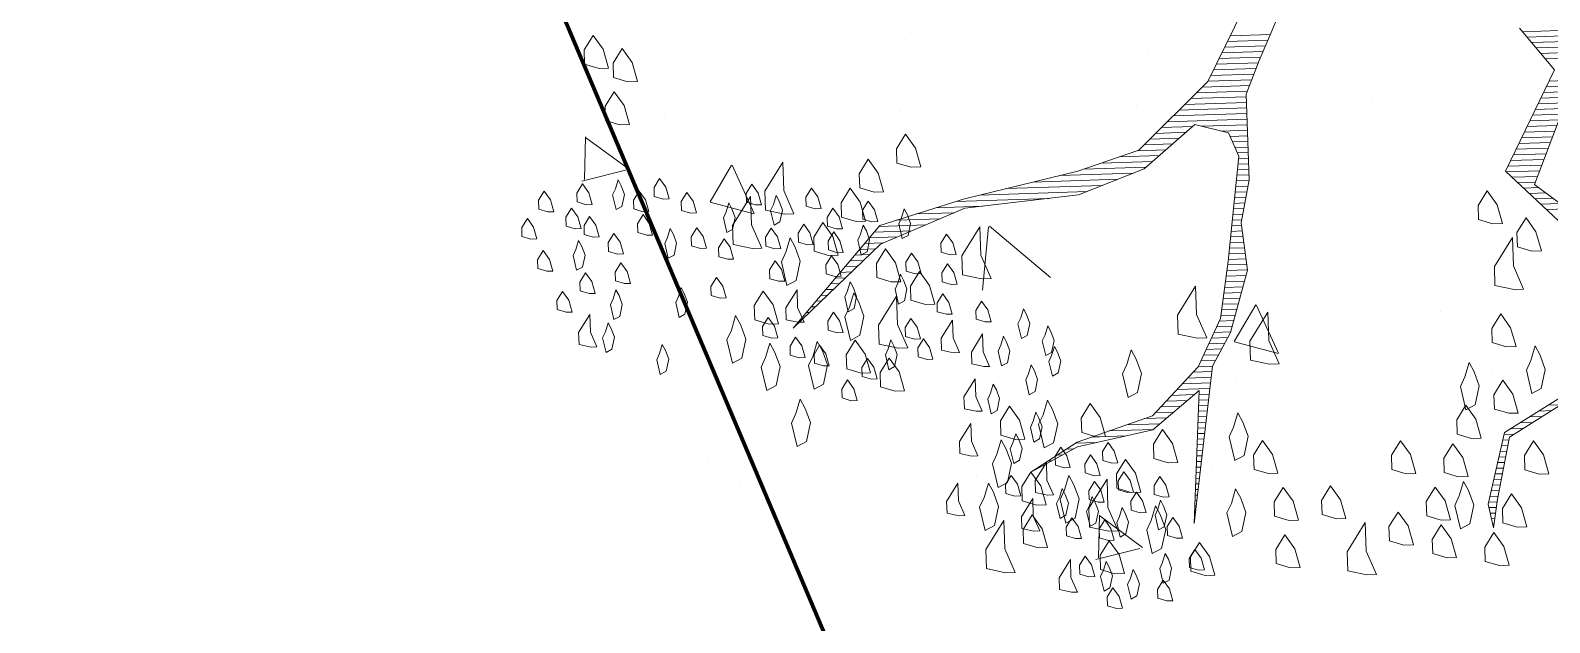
# Model space of a CAD drawing. Header units: millimetres. Extents: x 111 to 1506, y 14 to 566.
# Drawn here: x 258.344 to 260.237, y 156.492 to 157.23 of the extents above; entities that cross this region are included whole.
import ezdxf

# ---------------------------------------------------------------- set-up
doc = ezdxf.new("R2010")
doc.units = ezdxf.units.MM
doc.layers.add('ARBOLES', color=78, linetype='Continuous', lineweight=5)
doc.layers.add('GRASS', color=56, linetype='Continuous', lineweight=0)

# ---------------------------------------------------------------- blocks, each defined once
blk = doc.blocks.new('*X16')
at = {"color": 0}
for p, q in [((17.5714, 16.13), (17.6443, 16.13)), ((17.5768, 16.14), (17.6489, 16.14)), ((18.1004, 16.13), (18.1656, 16.13)), ((17.5608, 16.11), (17.635, 16.11)), ((17.5661, 16.12), (17.6396, 16.12)), ((18.1082, 16.12), (18.1716, 16.12)), ((18.116, 16.11), (18.1776, 16.11)), ((17.5448, 16.08), (17.6216, 16.08)), ((17.5501, 16.09), (17.6259, 16.09)), ((17.5554, 16.1), (17.6304, 16.1)), ((18.1237, 16.1), (18.1836, 16.1)), ((18.1315, 16.09), (18.1896, 16.09)), ((18.1393, 16.08), (18.1956, 16.08)), ((17.5234, 16.05), (17.6088, 16.05)), ((17.5341, 16.06), (17.6131, 16.06)), ((17.5394, 16.07), (17.6174, 16.07)), ((17.502, 16.03), (17.6021, 16.03)), ((17.5127, 16.04), (17.6045, 16.04)), ((18.1392, 16.03), (18.3946, 16.03)), ((18.1444, 16.04), (18.3379, 16.04)), ((17.4698, 16), (17.6021, 16)), ((17.4806, 16.01), (17.6021, 16.01)), ((17.4913, 16.02), (17.6021, 16.02)), ((18.1235, 16), (18.173, 16)), ((18.1287, 16.01), (18.1773, 16.01)), ((18.1339, 16.02), (18.4746, 16.02)), ((17.4377, 15.97), (17.4922, 15.97)), ((17.4484, 15.98), (17.5044, 15.98)), ((17.4591, 15.99), (17.6021, 15.99)), ((17.5206, 15.98), (17.6021, 15.98)), ((17.5556, 15.97), (17.6021, 15.97)), ((18.1077, 15.97), (18.1604, 15.97)), ((18.113, 15.98), (18.1646, 15.98)), ((18.1182, 15.99), (18.1688, 15.99)), ((17.4036, 15.94), (17.4555, 15.94)), ((17.4163, 15.95), (17.4677, 15.95)), ((17.427, 15.96), (17.4799, 15.96)), ((17.5707, 15.96), (17.6021, 15.96)), ((17.5747, 15.95), (17.6021, 15.95)), ((17.5787, 15.94), (17.6021, 15.94)), ((18.092, 15.94), (18.1478, 15.94)), ((18.0973, 15.95), (18.152, 15.95)), ((18.1025, 15.96), (18.1562, 15.96)), ((17.3386, 15.92), (17.431, 15.92)), ((17.3711, 15.93), (17.4433, 15.93)), ((17.5827, 15.93), (17.6021, 15.93)), ((17.5846, 15.92), (17.6021, 15.92)), ((18.0816, 15.92), (18.1394, 15.92)), ((18.0868, 15.93), (18.1436, 15.93)), ((17.2149, 15.89), (17.3677, 15.89)), ((17.2629, 15.9), (17.3957, 15.9)), ((17.3061, 15.91), (17.4188, 15.91)), ((17.5805, 15.89), (17.6021, 15.89)), ((17.5819, 15.9), (17.6021, 15.9)), ((17.5832, 15.91), (17.6021, 15.91)), ((18.0658, 15.89), (18.1267, 15.89)), ((18.0711, 15.9), (18.1309, 15.9)), ((18.0763, 15.91), (18.1351, 15.91)), ((17.0761, 15.86), (17.2435, 15.86)), ((17.1189, 15.87), (17.3117, 15.87)), ((17.1669, 15.88), (17.3397, 15.88)), ((17.5764, 15.86), (17.5974, 15.86)), ((17.5778, 15.87), (17.5996, 15.87)), ((17.5791, 15.88), (17.6018, 15.88)), ((18.0627, 15.88), (18.1225, 15.88)), ((18.0727, 15.87), (18.1183, 15.87)), ((18.0827, 15.86), (18.1141, 15.86)), ((17.0041, 15.84), (17.0729, 15.84)), ((17.0401, 15.85), (17.1235, 15.85)), ((17.5737, 15.84), (17.5929, 15.84)), ((17.575, 15.85), (17.5951, 15.85)), ((18.0927, 15.85), (18.1197, 15.85)), ((18.1027, 15.84), (18.1322, 15.84)), ((16.9281, 15.81), (16.9958, 15.81)), ((16.9371, 15.82), (17.0215, 15.82)), ((16.9681, 15.83), (17.0472, 15.83)), ((17.5696, 15.81), (17.5863, 15.81)), ((17.5709, 15.82), (17.5885, 15.82)), ((17.5723, 15.83), (17.5907, 15.83)), ((18.1127, 15.83), (18.1447, 15.83)), ((18.1227, 15.82), (18.1572, 15.82)), ((18.1327, 15.81), (18.1697, 15.81)), ((16.9009, 15.78), (16.9301, 15.78)), ((16.91, 15.79), (16.9444, 15.79)), ((16.919, 15.8), (16.9701, 15.8)), ((17.5655, 15.78), (17.5876, 15.78)), ((17.5669, 15.79), (17.5866, 15.79)), ((17.5682, 15.8), (17.5856, 15.8)), ((16.8738, 15.75), (16.8965, 15.75)), ((16.8829, 15.76), (16.9077, 15.76)), ((16.8919, 15.77), (16.9189, 15.77)), ((17.5614, 15.75), (17.5906, 15.75)), ((17.5628, 15.76), (17.5896, 15.76)), ((17.5641, 15.77), (17.5886, 15.77)), ((16.8557, 15.73), (16.8742, 15.73)), ((16.8648, 15.74), (16.8853, 15.74)), ((17.5585, 15.73), (17.5926, 15.73)), ((17.56, 15.74), (17.5916, 15.74)), ((16.8286, 15.7), (16.8406, 15.7)), ((16.8376, 15.71), (16.8518, 15.71)), ((16.8467, 15.72), (16.863, 15.72)), ((17.5535, 15.7), (17.5875, 15.7)), ((17.5551, 15.71), (17.5906, 15.71)), ((17.5568, 15.72), (17.5936, 15.72)), ((16.8014, 15.67), (16.8071, 15.67)), ((16.8105, 15.68), (16.8183, 15.68)), ((16.8195, 15.69), (16.8295, 15.69)), ((17.5485, 15.67), (17.5783, 15.67)), ((17.5501, 15.68), (17.5814, 15.68)), ((17.5518, 15.69), (17.5844, 15.69)), ((16.7833, 15.65), (16.7848, 15.65)), ((16.7924, 15.66), (16.7959, 15.66)), ((17.5451, 15.65), (17.5721, 15.65)), ((17.5468, 15.66), (17.5752, 15.66)), ((17.5352, 15.62), (17.5629, 15.62)), ((17.5402, 15.63), (17.566, 15.63)), ((17.5435, 15.64), (17.5691, 15.64)), ((17.5202, 15.59), (17.5486, 15.59)), ((17.5252, 15.6), (17.5543, 15.6)), ((17.5302, 15.61), (17.5598, 15.61)), ((17.5052, 15.56), (17.5315, 15.56)), ((17.5102, 15.57), (17.5372, 15.57)), ((17.5152, 15.58), (17.5429, 15.58)), ((17.4903, 15.54), (17.5241, 15.54)), ((17.5002, 15.55), (17.5257, 15.55)), ((17.4603, 15.51), (17.5196, 15.51)), ((17.4703, 15.52), (17.5211, 15.52)), ((17.4803, 15.53), (17.5226, 15.53)), ((17.4303, 15.48), (17.4661, 15.48)), ((17.4403, 15.49), (17.4786, 15.49)), ((17.4503, 15.5), (17.4911, 15.5)), ((17.4981, 15.48), (17.515, 15.48)), ((17.4988, 15.49), (17.5165, 15.49)), ((17.4996, 15.5), (17.5181, 15.5)), ((17.368, 15.45), (17.4286, 15.45)), ((17.4, 15.46), (17.4411, 15.46)), ((17.4203, 15.47), (17.4536, 15.47)), ((17.496, 15.45), (17.5105, 15.45)), ((17.4967, 15.46), (17.512, 15.46)), ((17.4974, 15.47), (17.5135, 15.47)), ((18.1066, 15.45), (18.1297, 15.45)), ((18.1238, 15.46), (18.1468, 15.46)), ((17.304, 15.43), (17.3661, 15.43)), ((17.336, 15.44), (17.4161, 15.44)), ((17.4946, 15.43), (17.5074, 15.43)), ((17.4953, 15.44), (17.509, 15.44)), ((18.0723, 15.43), (18.0954, 15.43)), ((18.0895, 15.44), (18.1126, 15.44)), ((17.242, 15.4), (17.2517, 15.4)), ((17.2587, 15.41), (17.2717, 15.41)), ((17.2754, 15.42), (17.3128, 15.42)), ((17.4924, 15.4), (17.5029, 15.4)), ((17.4931, 15.41), (17.5044, 15.41)), ((17.4938, 15.42), (17.5059, 15.42)), ((18.0407, 15.4), (18.0516, 15.4)), ((18.0433, 15.41), (18.0611, 15.41)), ((18.0552, 15.42), (18.0783, 15.42)), ((17.2087, 15.38), (17.2117, 15.38)), ((17.2254, 15.39), (17.2317, 15.39)), ((17.4903, 15.37), (17.4984, 15.37)), ((17.491, 15.38), (17.4999, 15.38)), ((17.4917, 15.39), (17.5014, 15.39)), ((18.0327, 15.37), (18.0447, 15.37)), ((18.0353, 15.38), (18.047, 15.38)), ((18.038, 15.39), (18.0493, 15.39)), ((17.4888, 15.35), (17.4953, 15.35)), ((17.4896, 15.36), (17.4968, 15.36)), ((18.0273, 15.35), (18.0401, 15.35)), ((18.03, 15.36), (18.0424, 15.36)), ((17.4867, 15.32), (17.4908, 15.32)), ((17.4874, 15.33), (17.4923, 15.33)), ((17.4881, 15.34), (17.4938, 15.34)), ((18.0193, 15.32), (18.0332, 15.32)), ((18.022, 15.33), (18.0355, 15.33)), ((18.0247, 15.34), (18.0378, 15.34)), ((17.4846, 15.29), (17.4862, 15.29)), ((17.4853, 15.3), (17.4877, 15.3)), ((17.486, 15.31), (17.4893, 15.31)), ((18.0113, 15.29), (18.0265, 15.29)), ((18.014, 15.3), (18.0286, 15.3)), ((18.0167, 15.31), (18.0309, 15.31)), ((17.4831, 15.27), (17.4832, 15.27)), ((17.4838, 15.28), (17.4847, 15.28)), ((18.0115, 15.28), (18.0249, 15.28)), ((18.0135, 15.27), (18.0232, 15.27)), ((18.0155, 15.26), (18.0215, 15.26)), ((18.0175, 15.25), (18.0199, 15.25))]:
    blk.add_line(p, q, dxfattribs=at)
blk = doc.blocks.new('E1E')
at = {"layer": 'ARBOLES', "ltscale": 0.2}
for p, q in [((96.0598, 59.5667), (96.0598, 59.5667)), ((96.122, 59.5391), (96.122, 59.5391)), ((96.1796, 59.5223), (96.1796, 59.5223)), ((95.6009, 59.4784), (95.6009, 59.4784)), ((95.5845, 59.4467), (95.5298, 59.4067)), ((95.6045, 59.3832), (95.5819, 59.4428)), ((95.6038, 59.3838), (95.5266, 59.4035)), ((95.7975, 59.3971), (95.7975, 59.3971)), ((95.7699, 59.3841), (95.7699, 59.3841)), ((96.2691, 59.314), (96.2691, 59.314)), ((95.473, 59.2552), (95.473, 59.2552)), ((95.4361, 59.2211), (95.4361, 59.2211)), ((95.857, 59.2206), (95.857, 59.2206)), ((96.5118, 59.2106), (96.4571, 59.1706)), ((96.5318, 59.147), (96.5092, 59.2067)), ((94.9941, 59.1844), (94.9941, 59.1844)), ((96.3217, 59.1674), (96.2544, 59.159)), ((96.3128, 59.1041), (96.322, 59.1672)), ((96.5311, 59.1477), (96.4538, 59.1674)), ((96.3122, 59.1036), (96.2542, 59.1583)), ((95.9214, 59.0448), (95.8936, 59.1364)), ((95.1485, 59.1133), (95.1485, 59.1133)), ((95.4933, 59.1143), (95.4933, 59.1143)), ((95.92, 59.0432), (95.8063, 59.0804)), ((96.4334, 59.0761), (96.4334, 59.0761)), ((95.5054, 59.0022), (95.4473, 59.0568)), ((95.5148, 59.066), (95.4476, 59.0575)), ((95.506, 59.0027), (95.5152, 59.0658)), ((96.4248, 59.0542), (96.4248, 59.0542)), ((95.9008, 59.0394), (95.9008, 59.0394)), ((95.9924, 59.0443), (95.9924, 59.0443)), ((96.4042, 59.0005), (96.4042, 59.0005)), ((95.1411, 58.9598), (95.1411, 58.9598)), ((96.4916, 58.9742), (96.4916, 58.9742)), ((95.8256, 58.9566), (95.8256, 58.9566)), ((96.1089, 58.9342), (96.1089, 58.9342)), ((95.2463, 58.9074), (95.2463, 58.9074)), ((95.6403, 58.8897), (95.6403, 58.8897)), ((96.1395, 58.8197), (96.1395, 58.8197)), ((95.7844, 58.7923), (95.7844, 58.7923)), ((95.801, 58.7086), (95.801, 58.7086)), ((95.4599, 58.6504), (95.4599, 58.6504))]:
    blk.add_line(p, q, dxfattribs=at)
for points in [[(95.5999, 59.5058), (95.618, 59.509), (95.6252, 59.4927), (95.6198, 59.4611), (95.609, 59.4855), (95.5918, 59.5022)], [(95.7024, 59.5158), (95.7313, 59.5209), (95.7429, 59.4949), (95.7343, 59.4442), (95.7169, 59.4833), (95.6894, 59.51)], [(95.5281, 59.503), (95.5421, 59.5044), (95.5475, 59.4922), (95.5448, 59.4764), (95.5313, 59.485), (95.52, 59.4994)], [(95.5679, 59.4574), (95.5683, 59.4674), (95.5552, 59.4859), (95.5489, 59.4782), (95.5521, 59.4601), (95.5615, 59.4497), (95.5692, 59.4434)], [(95.4626, 59.4641), (95.4766, 59.4655), (95.482, 59.4533), (95.4793, 59.4375), (95.4658, 59.4461), (95.4545, 59.4605)], [(95.5259, 59.4533), (95.5263, 59.4633), (95.5132, 59.4818), (95.5069, 59.4741), (95.51, 59.456), (95.5195, 59.4456), (95.5272, 59.4393)], [(95.5846, 59.4746), (95.5986, 59.476), (95.604, 59.4638), (95.6013, 59.448), (95.5877, 59.4565), (95.5764, 59.471)], [(95.6714, 59.463), (95.6938, 59.4652), (95.7025, 59.4457), (95.6981, 59.4204), (95.6764, 59.4341), (95.6584, 59.4572)], [(95.7748, 59.4233), (95.7755, 59.4392), (95.7545, 59.4688), (95.7444, 59.4565), (95.7495, 59.4276), (95.7647, 59.411), (95.7769, 59.4009)], [(95.7992, 59.463), (95.8172, 59.4662), (95.8245, 59.4499), (95.8191, 59.4183), (95.8082, 59.4427), (95.791, 59.4594)], [(95.4902, 59.4131), (95.4906, 59.423), (95.4775, 59.4416), (95.4712, 59.4339), (95.4744, 59.4158), (95.4839, 59.4054), (95.4916, 59.3991)], [(95.5499, 59.4557), (95.5723, 59.4579), (95.581, 59.4384), (95.5767, 59.413), (95.555, 59.4268), (95.5369, 59.4499)], [(95.6867, 59.4421), (95.7048, 59.4453), (95.712, 59.4291), (95.7066, 59.3974), (95.6957, 59.4218), (95.6786, 59.4385)], [(96.0834, 59.4127), (96.0842, 59.4286), (96.0632, 59.4582), (96.0531, 59.4459), (96.0581, 59.417), (96.0733, 59.4004), (96.0856, 59.3903)], [(96.4055, 59.4359), (96.4235, 59.439), (96.4308, 59.4228), (96.4254, 59.3912), (96.4145, 59.4155), (96.3973, 59.4323)], [(95.5778, 59.4132), (95.5918, 59.4145), (95.5973, 59.4023), (95.5946, 59.3865), (95.581, 59.3951), (95.5697, 59.4095)], [(95.6244, 59.429), (95.6384, 59.4304), (95.6438, 59.4182), (95.6411, 59.4024), (95.6275, 59.4109), (95.6162, 59.4254)], [(96.3065, 59.4064), (96.307, 59.4164), (96.2939, 59.4349), (96.2876, 59.4272), (96.2907, 59.4091), (96.3002, 59.3988), (96.3079, 59.3924)], [(96.3942, 59.4065), (96.3946, 59.4164), (96.3815, 59.435), (96.3752, 59.4273), (96.3784, 59.4092), (96.3879, 59.3988), (96.3956, 59.3925)], [(95.4235, 59.4072), (95.4459, 59.4093), (95.4545, 59.3898), (95.4502, 59.3645), (95.4285, 59.3782), (95.4104, 59.4014)], [(95.436, 59.4036), (95.45, 59.4049), (95.4554, 59.3927), (95.4527, 59.3769), (95.4392, 59.3855), (95.4279, 59.4)], [(95.5297, 59.361), (95.5305, 59.3769), (95.5095, 59.4065), (95.4994, 59.3942), (95.5044, 59.3653), (95.5196, 59.3487), (95.5319, 59.3386)], [(95.5761, 59.3734), (95.5765, 59.3833), (95.5634, 59.4019), (95.5571, 59.3942), (95.5602, 59.3761), (95.5697, 59.3657), (95.5774, 59.3594)], [(95.5825, 59.4), (95.6114, 59.4051), (95.623, 59.3791), (95.6143, 59.3285), (95.597, 59.3675), (95.5695, 59.3942)], [(95.6239, 59.3752), (95.6244, 59.3852), (95.6113, 59.4037), (95.605, 59.396), (95.6081, 59.3779), (95.6176, 59.3676), (95.6253, 59.3612)], [(95.6671, 59.3676), (95.6678, 59.3835), (95.6468, 59.4131), (95.6367, 59.4008), (95.6418, 59.3719), (95.657, 59.3553), (95.6693, 59.3452)], [(95.67, 59.3811), (95.6705, 59.3911), (95.6574, 59.4096), (95.651, 59.4019), (95.6542, 59.3838), (95.6637, 59.3735), (95.6714, 59.3671)], [(95.6974, 59.4045), (95.7198, 59.4066), (95.7285, 59.3871), (95.7242, 59.3618), (95.7025, 59.3755), (95.6844, 59.3987)], [(95.7328, 59.4042), (95.7468, 59.4056), (95.7522, 59.3934), (95.7495, 59.3776), (95.736, 59.3862), (95.7247, 59.4006)], [(95.7813, 59.3561), (95.782, 59.372), (95.761, 59.4016), (95.7509, 59.3893), (95.756, 59.3604), (95.7712, 59.3438), (95.7835, 59.3337)], [(96.1572, 59.352), (96.1579, 59.3679), (96.1369, 59.3975), (96.1268, 59.3852), (96.1319, 59.3563), (96.1471, 59.3397), (96.1594, 59.3296)], [(96.4597, 59.4016), (96.4737, 59.4029), (96.4791, 59.3907), (96.4764, 59.3749), (96.4629, 59.3835), (96.4516, 59.398)], [(95.4844, 59.3715), (95.4984, 59.3729), (95.5038, 59.3607), (95.5011, 59.3449), (95.4875, 59.3535), (95.4762, 59.3679)], [(95.5268, 59.3417), (95.5273, 59.3517), (95.5142, 59.3702), (95.5079, 59.3625), (95.511, 59.3444), (95.5205, 59.3341), (95.5282, 59.3277)], [(95.6881, 59.3843), (95.7062, 59.3875), (95.7134, 59.3712), (95.708, 59.3396), (95.6971, 59.364), (95.68, 59.3807)], [(95.815, 59.3727), (95.8331, 59.3758), (95.8404, 59.3596), (95.835, 59.328), (95.8241, 59.3523), (95.8069, 59.369)], [(96.0922, 59.323), (96.0929, 59.3389), (96.0719, 59.3686), (96.0618, 59.3563), (96.0669, 59.3274), (96.0821, 59.3107), (96.0944, 59.3006)], [(96.2201, 59.3333), (96.2208, 59.3492), (96.1999, 59.3788), (96.1897, 59.3665), (96.1948, 59.3376), (96.21, 59.321), (96.2223, 59.3108)], [(96.4019, 59.3564), (96.4024, 59.3663), (96.3892, 59.3848), (96.3829, 59.3771), (96.3861, 59.3591), (96.3956, 59.3487), (96.4033, 59.3424)], [(95.3093, 59.3485), (95.3317, 59.3507), (95.3404, 59.3312), (95.3361, 59.3059), (95.3144, 59.3196), (95.2963, 59.3427)], [(95.5494, 59.3567), (95.5634, 59.358), (95.5689, 59.3458), (95.5662, 59.33), (95.5526, 59.3386), (95.5413, 59.353)], [(95.6136, 59.3657), (95.6276, 59.3671), (95.633, 59.3549), (95.6303, 59.3391), (95.6167, 59.3477), (95.6054, 59.3621)], [(95.7654, 59.3311), (95.7658, 59.341), (95.7527, 59.3595), (95.7464, 59.3518), (95.7496, 59.3338), (95.7591, 59.3234), (95.7667, 59.3171)], [(96.0138, 59.3638), (96.0278, 59.3651), (96.0333, 59.3529), (96.0306, 59.3371), (96.017, 59.3457), (96.0057, 59.3601)], [(96.438, 59.3627), (96.452, 59.3641), (96.4575, 59.3519), (96.4548, 59.3361), (96.4412, 59.3446), (96.4299, 59.3591)], [(96.5094, 59.3555), (96.5234, 59.3569), (96.5289, 59.3447), (96.5262, 59.3289), (96.5126, 59.3375), (96.5013, 59.3519)], [(95.4279, 59.2922), (95.4286, 59.3081), (95.4076, 59.3377), (95.3975, 59.3255), (95.4026, 59.2965), (95.4178, 59.2799), (95.4301, 59.2698)], [(95.5259, 59.3219), (95.54, 59.3232), (95.5454, 59.311), (95.5427, 59.2952), (95.5291, 59.3038), (95.5178, 59.3182)], [(95.5731, 59.3335), (95.5955, 59.3357), (95.6042, 59.3162), (95.5999, 59.2909), (95.5782, 59.3046), (95.5601, 59.3277)], [(95.5783, 59.3355), (95.5923, 59.3368), (95.5978, 59.3246), (95.5951, 59.3088), (95.5815, 59.3174), (95.5702, 59.3318)], [(95.6339, 59.331), (95.6479, 59.3323), (95.6534, 59.3201), (95.6507, 59.3043), (95.6371, 59.3129), (95.6258, 59.3274)], [(95.68, 59.3369), (95.694, 59.3382), (95.6994, 59.3261), (95.6967, 59.3102), (95.6832, 59.3188), (95.6719, 59.3333)], [(95.764, 59.325), (95.7864, 59.3272), (95.7951, 59.3077), (95.7908, 59.2824), (95.7691, 59.2961), (95.751, 59.3192)], [(95.9584, 59.3258), (95.9809, 59.328), (95.9895, 59.3085), (95.9852, 59.2832), (95.9635, 59.2969), (95.9454, 59.3201)], [(95.998, 59.3226), (96.0121, 59.324), (96.0175, 59.3118), (96.0148, 59.296), (96.0012, 59.3046), (95.9899, 59.319)], [(96.0721, 59.3313), (96.0861, 59.3326), (96.0916, 59.3205), (96.0889, 59.3046), (96.0753, 59.3132), (96.064, 59.3277)], [(96.1101, 59.3336), (96.1241, 59.3349), (96.1295, 59.3227), (96.1268, 59.3069), (96.1133, 59.3155), (96.1019, 59.3299)], [(96.1593, 59.3214), (96.1733, 59.3228), (96.1788, 59.3106), (96.1761, 59.2948), (96.1625, 59.3033), (96.1512, 59.3178)], [(96.3125, 59.3165), (96.3129, 59.3265), (96.2998, 59.345), (96.2935, 59.3373), (96.2967, 59.3192), (96.3062, 59.3089), (96.3138, 59.3025)], [(96.3947, 59.3288), (96.4087, 59.3302), (96.4141, 59.318), (96.4114, 59.3022), (96.3979, 59.3107), (96.3866, 59.3252)], [(96.4815, 59.309), (96.4819, 59.3189), (96.4688, 59.3374), (96.4625, 59.3297), (96.4656, 59.3117), (96.4751, 59.3013), (96.4828, 59.295)], [(95.1994, 59.3152), (95.2283, 59.3203), (95.2399, 59.2943), (95.2313, 59.2436), (95.2139, 59.2827), (95.1864, 59.3094)], [(95.6168, 59.3039), (95.6308, 59.3052), (95.6362, 59.293), (95.6335, 59.2772), (95.6199, 59.2858), (95.6086, 59.3002)], [(95.7394, 59.2751), (95.7402, 59.291), (95.7192, 59.3206), (95.7091, 59.3083), (95.7141, 59.2794), (95.7293, 59.2628), (95.7416, 59.2527)], [(95.7496, 59.2899), (95.75, 59.2999), (95.7369, 59.3184), (95.7306, 59.3107), (95.7338, 59.2926), (95.7433, 59.2823), (95.751, 59.2759)], [(95.8246, 59.2746), (95.825, 59.2846), (95.8119, 59.3031), (95.8056, 59.2954), (95.8088, 59.2773), (95.8183, 59.267), (95.826, 59.2606)], [(95.8341, 59.3081), (95.8521, 59.3112), (95.8594, 59.295), (95.854, 59.2634), (95.8431, 59.2878), (95.8259, 59.3045)], [(96.0156, 59.3201), (96.038, 59.3223), (96.0467, 59.3028), (96.0423, 59.2775), (96.0206, 59.2912), (96.0025, 59.3143)], [(96.171, 59.3036), (96.1934, 59.3058), (96.2021, 59.2863), (96.1978, 59.261), (96.1761, 59.2747), (96.158, 59.2978)], [(96.5497, 59.3199), (96.5637, 59.3212), (96.5691, 59.309), (96.5664, 59.2932), (96.5528, 59.3018), (96.5415, 59.3162)], [(95.3382, 59.2835), (95.3606, 59.2857), (95.3693, 59.2662), (95.365, 59.2409), (95.3433, 59.2546), (95.3252, 59.2777)], [(95.6534, 59.2758), (95.6758, 59.2779), (95.6845, 59.2584), (95.6802, 59.2331), (95.6585, 59.2468), (95.6404, 59.27)], [(95.9918, 59.2711), (95.9922, 59.2811), (95.9791, 59.2996), (95.9728, 59.2919), (95.9759, 59.2738), (95.9854, 59.2635), (95.9931, 59.2571)], [(96.0691, 59.2348), (96.0698, 59.2507), (96.0488, 59.2804), (96.0387, 59.2681), (96.0438, 59.2392), (96.059, 59.2225), (96.0713, 59.2124)], [(96.0717, 59.2775), (96.0857, 59.2789), (96.0912, 59.2667), (96.0885, 59.2509), (96.0749, 59.2594), (96.0636, 59.2739)], [(96.1318, 59.2848), (96.1499, 59.288), (96.1571, 59.2717), (96.1517, 59.2401), (96.1408, 59.2645), (96.1237, 59.2812)], [(96.2538, 59.2953), (96.2678, 59.2966), (96.2732, 59.2844), (96.2705, 59.2686), (96.2569, 59.2772), (96.2456, 59.2916)], [(96.4209, 59.2918), (96.4349, 59.2931), (96.4404, 59.2809), (96.4377, 59.2651), (96.4241, 59.2737), (96.4128, 59.2881)], [(96.4643, 59.2819), (96.4783, 59.2832), (96.4837, 59.271), (96.481, 59.2552), (96.4675, 59.2638), (96.4562, 59.2782)], [(96.4941, 59.2805), (96.5081, 59.2819), (96.5136, 59.2697), (96.5109, 59.2539), (96.4973, 59.2625), (96.486, 59.2769)], [(95.1648, 59.253), (95.1872, 59.2552), (95.1959, 59.2357), (95.1915, 59.2104), (95.1698, 59.2241), (95.1518, 59.2472)], [(95.2732, 59.2545), (95.2956, 59.2567), (95.3043, 59.2372), (95.3, 59.2119), (95.2783, 59.2256), (95.2602, 59.2487)], [(95.5385, 59.2713), (95.5609, 59.2735), (95.5696, 59.254), (95.5653, 59.2287), (95.5436, 59.2424), (95.5255, 59.2655)], [(95.7826, 59.2267), (95.7831, 59.2367), (95.77, 59.2552), (95.7636, 59.2475), (95.7668, 59.2294), (95.7763, 59.219), (95.784, 59.2127)], [(95.9317, 59.2639), (95.9457, 59.2652), (95.9511, 59.253), (95.9484, 59.2372), (95.9349, 59.2458), (95.9236, 59.2602)], [(95.978, 59.2644), (96.0069, 59.2695), (96.0185, 59.2435), (96.0099, 59.1929), (95.9925, 59.2319), (95.965, 59.2586)], [(96.3609, 59.2407), (96.3613, 59.2506), (96.3482, 59.2691), (96.3419, 59.2614), (96.3451, 59.2434), (96.3546, 59.233), (96.3622, 59.2267)], [(96.5416, 59.2724), (96.5556, 59.2738), (96.561, 59.2616), (96.5583, 59.2458), (96.5447, 59.2544), (96.5334, 59.2688)], [(95.0975, 59.2464), (95.1199, 59.2486), (95.1286, 59.2291), (95.1243, 59.2038), (95.1026, 59.2175), (95.0845, 59.2407)], [(95.3932, 59.23), (95.4156, 59.2322), (95.4243, 59.2127), (95.42, 59.1874), (95.3983, 59.2011), (95.3802, 59.2242)], [(95.849, 59.2417), (95.8671, 59.2448), (95.8743, 59.2286), (95.8689, 59.197), (95.8581, 59.2213), (95.8409, 59.2381)], [(95.8987, 59.2394), (95.9168, 59.2426), (95.924, 59.2264), (95.9186, 59.1947), (95.9078, 59.2191), (95.8906, 59.2358)], [(95.9606, 59.2427), (95.9746, 59.244), (95.98, 59.2318), (95.9773, 59.216), (95.9638, 59.2246), (95.9525, 59.239)], [(96.0808, 59.2134), (96.0812, 59.2233), (96.0681, 59.2418), (96.0618, 59.2341), (96.065, 59.2161), (96.0745, 59.2057), (96.0822, 59.1994)], [(96.1884, 59.1944), (96.1891, 59.2103), (96.1681, 59.24), (96.158, 59.2277), (96.1631, 59.1988), (96.1783, 59.1821), (96.1906, 59.172)], [(96.1815, 59.2387), (96.1955, 59.2401), (96.201, 59.2279), (96.1983, 59.2121), (96.1847, 59.2207), (96.1734, 59.2351)], [(96.2651, 59.237), (96.2791, 59.2384), (96.2845, 59.2262), (96.2818, 59.2104), (96.2683, 59.2189), (96.257, 59.2334)], [(96.3089, 59.237), (96.3229, 59.2384), (96.3284, 59.2262), (96.3257, 59.2104), (96.3121, 59.219), (96.3008, 59.2334)], [(96.3911, 59.2493), (96.4051, 59.2506), (96.4106, 59.2385), (96.4079, 59.2226), (96.3943, 59.2312), (96.383, 59.2457)], [(96.4923, 59.2408), (96.5063, 59.2421), (96.5118, 59.2299), (96.5091, 59.2141), (96.4955, 59.2227), (96.4842, 59.2371)], [(95.0202, 59.2276), (95.0426, 59.2298), (95.0513, 59.2103), (95.047, 59.185), (95.0253, 59.1987), (95.0072, 59.2218)], [(95.4677, 59.1853), (95.4684, 59.2012), (95.4474, 59.2308), (95.4373, 59.2185), (95.4424, 59.1896), (95.4576, 59.173), (95.4699, 59.1629)], [(95.761, 59.1879), (95.7614, 59.1978), (95.7483, 59.2163), (95.742, 59.2086), (95.7452, 59.1906), (95.7546, 59.1802), (95.7623, 59.1738)], [(95.8373, 59.2024), (95.8377, 59.2123), (95.8246, 59.2308), (95.8183, 59.2231), (95.8215, 59.2051), (95.831, 59.1947), (95.8387, 59.1884)], [(96.2368, 59.2082), (96.2658, 59.2133), (96.2773, 59.1873), (96.2687, 59.1367), (96.2513, 59.1757), (96.2238, 59.2024)], [(96.4097, 59.2186), (96.4237, 59.2199), (96.4291, 59.2077), (96.4264, 59.1919), (96.4129, 59.2005), (96.4016, 59.215)], [(96.4607, 59.2023), (96.4612, 59.2123), (96.4481, 59.2308), (96.4418, 59.2231), (96.4449, 59.205), (96.4544, 59.1947), (96.4621, 59.1883)], [(95.1157, 59.1532), (95.1164, 59.1691), (95.0954, 59.1987), (95.0853, 59.1864), (95.0904, 59.1575), (95.1056, 59.1409), (95.1179, 59.1308)], [(95.1272, 59.1973), (95.1496, 59.1995), (95.1583, 59.18), (95.154, 59.1547), (95.1323, 59.1684), (95.1142, 59.1915)], [(95.6513, 59.1579), (95.652, 59.1738), (95.6311, 59.2034), (95.621, 59.1911), (95.626, 59.1622), (95.6412, 59.1456), (95.6535, 59.1355)], [(95.7818, 59.163), (95.7822, 59.173), (95.7691, 59.1915), (95.7628, 59.1838), (95.766, 59.1657), (95.7754, 59.1553), (95.7831, 59.149)], [(95.9304, 59.1902), (95.9444, 59.1916), (95.9498, 59.1794), (95.9471, 59.1636), (95.9336, 59.1722), (95.9222, 59.1866)], [(95.965, 59.1885), (95.9875, 59.1907), (95.9961, 59.1712), (95.9918, 59.1459), (95.9701, 59.1596), (95.952, 59.1827)], [(96.0153, 59.1745), (96.0158, 59.1844), (96.0027, 59.2029), (95.9963, 59.1952), (95.9995, 59.1772), (96.009, 59.1668), (96.0167, 59.1605)], [(96.1061, 59.2003), (96.1201, 59.2017), (96.1255, 59.1895), (96.1228, 59.1736), (96.1093, 59.1822), (96.098, 59.1967)], [(96.2055, 59.1958), (96.2195, 59.1972), (96.2249, 59.185), (96.2222, 59.1692), (96.2087, 59.1778), (96.1974, 59.1922)], [(96.2941, 59.172), (96.2945, 59.1819), (96.2814, 59.2004), (96.2751, 59.1927), (96.2783, 59.1747), (96.2877, 59.1643), (96.2954, 59.158)], [(96.3428, 59.1937), (96.3568, 59.195), (96.3623, 59.1828), (96.3596, 59.167), (96.346, 59.1756), (96.3347, 59.1901)], [(96.3885, 59.1896), (96.4025, 59.191), (96.4079, 59.1788), (96.4052, 59.163), (96.3916, 59.1716), (96.3803, 59.186)], [(95.0174, 59.164), (95.0398, 59.1662), (95.0485, 59.1467), (95.0441, 59.1213), (95.0224, 59.1351), (95.0044, 59.1582)], [(95.8251, 59.1531), (95.8256, 59.163), (95.8125, 59.1816), (95.8062, 59.1739), (95.8093, 59.1558), (95.8188, 59.1454), (95.8265, 59.1391)], [(95.8721, 59.1789), (95.8861, 59.1803), (95.8915, 59.1681), (95.8888, 59.1522), (95.8753, 59.1608), (95.864, 59.1753)], [(96.0251, 59.1763), (96.0475, 59.1784), (96.0562, 59.1589), (96.0518, 59.1336), (96.0301, 59.1473), (96.012, 59.1705)], [(96.1165, 59.166), (96.1305, 59.1673), (96.136, 59.1551), (96.1333, 59.1393), (96.1197, 59.1479), (96.1084, 59.1623)], [(96.127, 59.1749), (96.1494, 59.1771), (96.1581, 59.1575), (96.1538, 59.1322), (96.1321, 59.146), (96.114, 59.1691)], [(96.1626, 59.1719), (96.1766, 59.1732), (96.182, 59.161), (96.1793, 59.1452), (96.1658, 59.1538), (96.1545, 59.1682)], [(96.2326, 59.1349), (96.2331, 59.1448), (96.22, 59.1633), (96.2137, 59.1556), (96.2168, 59.1376), (96.2263, 59.1272), (96.234, 59.1209)], [(95.2017, 59.1525), (95.2241, 59.1547), (95.2328, 59.1352), (95.2285, 59.1099), (95.2068, 59.1236), (95.1887, 59.1468)], [(95.9403, 59.146), (95.9544, 59.1473), (95.9598, 59.1351), (95.9571, 59.1193), (95.9435, 59.1279), (95.9322, 59.1423)], [(95.9964, 59.1514), (96.0104, 59.1528), (96.0158, 59.1406), (96.0131, 59.1248), (95.9995, 59.1334), (95.9882, 59.1478)], [(96.0949, 59.1271), (96.0953, 59.137), (96.0822, 59.1555), (96.0759, 59.1479), (96.0791, 59.1298), (96.0885, 59.1194), (96.0962, 59.1131)], [(96.2116, 59.1424), (96.2405, 59.1475), (96.2521, 59.1215), (96.2434, 59.0709), (96.2261, 59.1099), (96.1986, 59.1366)], [(96.257, 59.1457), (96.271, 59.1471), (96.2765, 59.1349), (96.2738, 59.1191), (96.2602, 59.1277), (96.2489, 59.1421)], [(95.1273, 59.1272), (95.1497, 59.1294), (95.1584, 59.1099), (95.154, 59.0846), (95.1323, 59.0983), (95.1143, 59.1214)], [(95.9015, 59.1212), (95.9304, 59.1263), (95.942, 59.1003), (95.9333, 59.0497), (95.916, 59.0887), (95.8885, 59.1154)], [(96.131, 59.1334), (96.145, 59.1348), (96.1504, 59.1226), (96.1477, 59.1068), (96.1342, 59.1154), (96.1229, 59.1298)], [(96.1721, 59.1177), (96.1861, 59.119), (96.1916, 59.1068), (96.1889, 59.091), (96.1753, 59.0996), (96.164, 59.114)], [(95.9584, 59.1053), (95.9725, 59.1067), (95.9779, 59.0945), (95.9752, 59.0787), (95.9616, 59.0872), (95.9503, 59.1017)], [(96.047, 59.0814), (96.0475, 59.0914), (96.0343, 59.1099), (96.028, 59.1022), (96.0312, 59.0841), (96.0407, 59.0737), (96.0484, 59.0674)], [(96.0858, 59.1036), (96.0999, 59.105), (96.1053, 59.0928), (96.1026, 59.077), (96.089, 59.0855), (96.0777, 59.1)], [(96.1082, 59.112), (96.1306, 59.1142), (96.1393, 59.0946), (96.135, 59.0693), (96.1133, 59.0831), (96.0952, 59.1062)], [(96.4906, 59.1108), (96.5131, 59.113), (96.5217, 59.0935), (96.5174, 59.0682), (96.4957, 59.0819), (96.4776, 59.105)], [(95.0167, 59.078), (95.0391, 59.0801), (95.0478, 59.0606), (95.0435, 59.0353), (95.0218, 59.049), (95.0037, 59.0722)], [(95.4533, 59.0775), (95.4822, 59.0826), (95.4938, 59.0566), (95.4852, 59.006), (95.4678, 59.045), (95.4403, 59.0717)], [(95.5683, 59.082), (95.5972, 59.087), (95.6088, 59.061), (95.6001, 59.0104), (95.5827, 59.0494), (95.5553, 59.0762)], [(95.1309, 59.0665), (95.1533, 59.0687), (95.162, 59.0491), (95.1577, 59.0238), (95.136, 59.0376), (95.1179, 59.0607)], [(96.0996, 59.0614), (96.122, 59.0635), (96.1307, 59.044), (96.1264, 59.0187), (96.1047, 59.0324), (96.0866, 59.0556)], [(95.1751, 58.9848), (95.1758, 59.0007), (95.1548, 59.0303), (95.1447, 59.018), (95.1498, 58.9891), (95.165, 58.9725), (95.1773, 58.9624)], [(96.5037, 59.0465), (96.5261, 59.0486), (96.5348, 59.0291), (96.5305, 59.0038), (96.5088, 59.0176), (96.4907, 59.0407)], [(96.5514, 59.0443), (96.5738, 59.0465), (96.5825, 59.027), (96.5782, 59.0017), (96.5565, 59.0154), (96.5384, 59.0385)], [(95.0934, 59.0108), (95.1158, 59.013), (95.1245, 58.9935), (95.1201, 58.9681), (95.0985, 58.9819), (95.0804, 59.005)], [(96.062, 59.0057), (96.0845, 59.0079), (96.0931, 58.9883), (96.0888, 58.963), (96.0671, 58.9768), (96.049, 58.9999)], [(95.0927, 58.9248), (95.0934, 58.9407), (95.0724, 58.9703), (95.0623, 58.958), (95.0674, 58.9291), (95.0826, 58.9125), (95.0949, 58.9023)], [(95.1339, 58.9197), (95.1563, 58.9219), (95.165, 58.9024), (95.1607, 58.8771), (95.139, 58.8908), (95.1209, 58.9139)], [(95.1557, 58.8359), (95.1846, 58.841), (95.1962, 58.8149), (95.1875, 58.7643), (95.1701, 58.8034), (95.1427, 58.8301)], [(95.1528, 58.7723), (95.1752, 58.7744), (95.1839, 58.7549), (95.1796, 58.7296), (95.1579, 58.7434), (95.1398, 58.7665)], [(95.2222, 58.7564), (95.2446, 58.7586), (95.2533, 58.7391), (95.249, 58.7138), (95.2273, 58.7275), (95.2092, 58.7506)]]:
    blk.add_lwpolyline(points, close=True, dxfattribs=at)
for points in [[(95.69, 58.5984), (95.6986, 58.7192), (95.7556, 58.8537), (95.8286, 58.9173), (95.9702, 59.0193), (96.0728, 59.104), (96.1356, 59.2956), (96.0612, 59.13), (95.9644, 59.0324), (95.8141, 58.9498), (95.7376, 58.8768), (95.6921, 58.7864), (95.6408, 58.7791), (95.6133, 58.8058), (95.5691, 58.9576), (95.5473, 59.0415), (95.5509, 59.121), (95.587, 59.215), (95.6765, 59.2938), (95.7242, 59.3618), (95.6736, 59.3003), (95.5783, 59.2345), (95.5364, 59.1535), (95.4683, 59.3414), (95.5314, 59.1123), (95.5256, 59.0552), (95.5373, 58.959), (95.5727, 58.8969), (95.5858, 58.8326), (95.6147, 58.7675), (95.6379, 58.7155), (95.6387, 58.6613), (95.6373, 58.5593)], [(95.2954, 58.4695), (95.2238, 58.5077), (95.2346, 58.6762), (95.103, 58.7267)], [(95.0305, 58.9594), (95.0883, 59.0397), (95.0709, 59.1488), (95.0499, 59.1785), (95.0608, 59.1365), (95.0789, 59.0433), (95.0211, 58.963)], [(95.0987, 58.7014), (95.1869, 58.6783), (95.1899, 58.5316)]]:
    blk.add_lwpolyline(points, dxfattribs=at)
at = {"layer": 'ARBOLES', "ltscale": 0.2, "xscale": 0.8372139817761642, "yscale": 0.8372139817761642, "zscale": 0.8372139817761642, "rotation": 204.0028523145856}
blk.add_blockref('*X16', (103.6395, 76.9735), dxfattribs=at)

msp = doc.modelspace()

# ---------------------------------------------------------------- hatches: boundary and pattern name
at = {"layer": 'GRASS', "lineweight": 100, "ltscale": 1000, "true_color": 0x636466}
h = msp.add_hatch(dxfattribs=at)
h.set_pattern_fill('ANSI37', color=251, scale=18, angle=-112.08523)
h.set_pattern_definition([(292.91477, (798.2566, 1597.5663), (2.0724414, 0.8760632), []), (22.91477, (798.2566, 1597.5663), (-0.8760632, 2.0724414), [])])
h.paths.add_polyline_path([(271.95695, 142.38523), (282.61554, 174.27589), (251.13806, 188.40453), (245.13569, 169.81182), (271.60185, 142.74844)])

# ---------------------------------------------------------------- block references
at = {"layer": 'ARBOLES', "color": 0, "xscale": 0.8310831642732954, "yscale": 0.8310831642732954, "zscale": 0.8310831642732954, "rotation": 157.9147716791316}
msp.add_blockref('E1E', (351.85686, 172.4831), dxfattribs=at)

doc.saveas('drawing.dxf')
